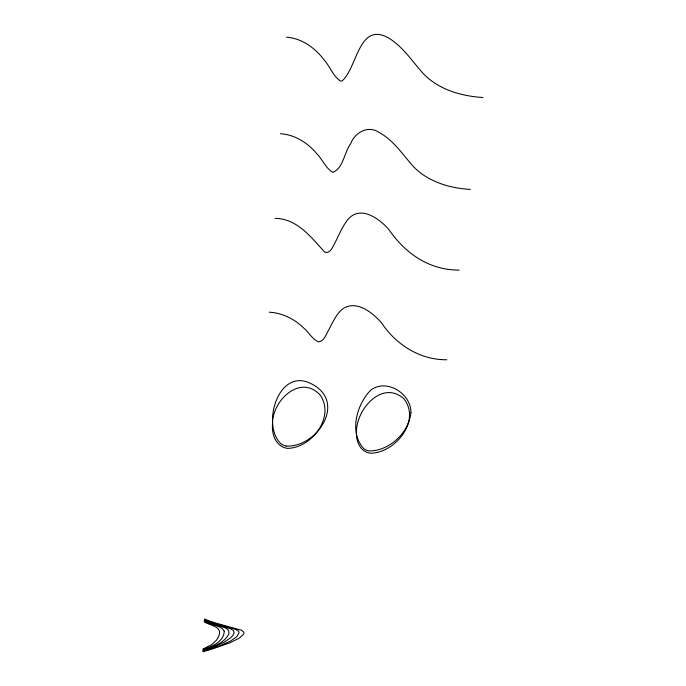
<?xml version="1.0" encoding="UTF-8"?>
<svg xmlns="http://www.w3.org/2000/svg" width="686" height="686" viewBox="0 0 686 686"><rect width="100%" height="100%" fill="white"/><g stroke="black" fill="none" stroke-linecap="round" stroke-linejoin="round"><path stroke-width="1.03" d="M446.775 359.747C419.798 360.004 396.019 344.629 381.407 322.729C372.344 312.387 356.128 299.37 342.374 309.112C336.174 314.428 332.813 322.103 329.117 329.203C326.279 333.61 324.615 340.908 318.698 341.911C312.13 339.313 308.811 332.101 303.435 327.797C294.311 318.81 282.118 312.927 269.264 312.199M459.131 270.113C429.084 270.155 405.237 253.4 388.825 229.484C379.65 218.997 361.393 205.328 348.84 218.474C342.914 225.205 339.57 233.66 335.625 241.601C333.164 245.485 330.781 254.223 324.718 252.131C311.118 237.39 297.458 218.68 275.112 218.362M470.262 189.396C447.949 188.144 424.583 180.701 410.099 162.762C400.77 151.692 392.015 139.344 378.955 132.347C368.099 125.032 354.842 132.449 350.666 143.7C344.235 152.258 343.412 168.113 332.882 172.358C325.636 168.293 322.617 159.486 316.812 153.767C307.774 142.808 294.8 134.636 280.385 133.701M482.927 97.523C459.954 96.04 435.713 88.837 420.544 70.487C410.622 58.936 401.713 45.868 388.405 37.876C358.589 21.3 357.312 68.103 342.005 80.991L340.522 81.034C332.933 76.095 330.06 66.405 324.032 59.845C315.046 47.831 301.746 38.262 286.405 37.181M286.148 446.063C317.009 447.787 347.528 401.584 311.161 383.706C278.242 366.624 260.937 425.723 281.174 443.971A15.461 14.629 -40.9 0 0 286.148 446.054M224.253 631.24C223.842 641.907 211.734 646.598 203.167 649.496L203.185 648.939L211.742 644.608L216.536 640.098A18.934 15.349 3.7 0 0 218.337 636.788C223.696 626.712 210.216 625.478 204.291 621.919L204.317 621.353C210.07 625.623 220.858 624.517 224.253 631.24M356.497 431.94C356.017 439.383 358.546 447.958 365.552 451.654A12.657 10.504 5.3 0 0 370.509 453.206C394.93 453.163 421.298 420.972 403.891 398.772C382.085 379.384 356.12 409.679 356.497 431.94M272.496 424.574C271.87 432.909 274.546 442.65 282.435 446.8A12.708 10.513 11.5 0 0 287.443 448.352C311.453 448.172 335.471 416.968 320.13 395.007C300.031 373.287 271.485 401.524 272.496 424.574M410.94 412.595C409.165 432.592 388.953 451.457 368.794 450.899A15.358 14.286 -49.1 0 1 363.983 448.824C348.634 432.926 356.746 403.874 371.092 389.802C387.11 378.389 411.197 393.867 410.94 412.595M203.099 651.151L203.073 651.7L212.077 649.067L230.136 642.696L239.5 638.023L243.813 633.924L243.916 632.183L241.463 630.202L217.351 623.565A166.406 144.48 1 0 1 204.402 619.089L204.385 619.655L213.046 622.802L236.147 629.577L238.668 631.249L239.062 632.775L236.884 636.642L230.462 641.084L219.34 645.963L203.099 651.151M203.142 650.045L203.116 650.594L213.355 647.164L223.928 642.353L230.856 637.646L232.906 635.459L234.166 632.535L233.189 630.323L230.016 628.642L204.359 620.221L204.334 620.787A175.959 153.158 0.6 0 0 213.526 624.191C218.045 627.098 230.762 626.138 228.755 634.198C223.842 643.579 212.489 646.898 203.142 650.045"/></g></svg>
